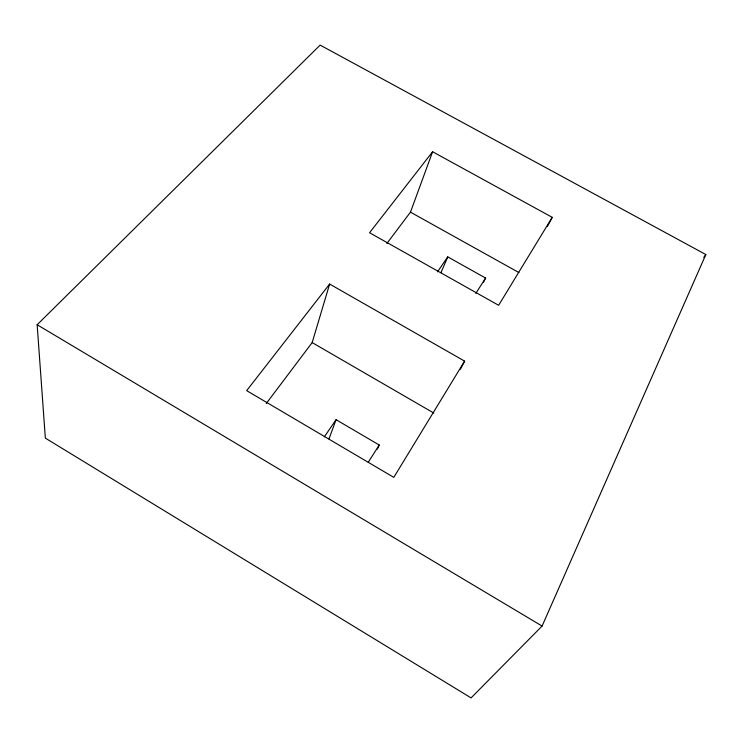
<?xml version="1.0" encoding="UTF-8"?>
<svg xmlns="http://www.w3.org/2000/svg" width="743" height="743" viewBox="0 0 743 743"><rect width="100%" height="100%" fill="white"/><g stroke="black" fill="none" stroke-linecap="round" stroke-linejoin="round"><path stroke-width="1.11" d="M266.263 403.514L312.171 342.597L329.623 284.049L464.616 361.126L460.419 369.225M386.871 243.472L410.47 212.154L432.612 151.739L552.225 217.337L547.35 226.485M328.954 439.002L336.077 419.693L379.236 445.02L377.36 449.162M440.971 272.607L447.76 256.874L485.588 278.049L483.582 282.154M542.084 626.061L705.85 254.552L320.131 45.1L37.15 324.737L45.342 438.129L471.081 697.9L542.084 626.061L37.15 324.737M464.616 361.126L393.79 477.377L246.667 390.632L329.623 284.049M552.225 217.337L498.627 305.299L369.559 232.745L432.612 151.739M368.268 462.23L379.236 445.02M475.826 293.383L485.588 278.049M324.273 436.903L336.077 419.693M437.497 271.827L447.76 256.874M703.779 257.347L705.85 254.552M410.47 212.154L518.874 272.542M312.171 342.597L433.847 413.071"/></g></svg>
